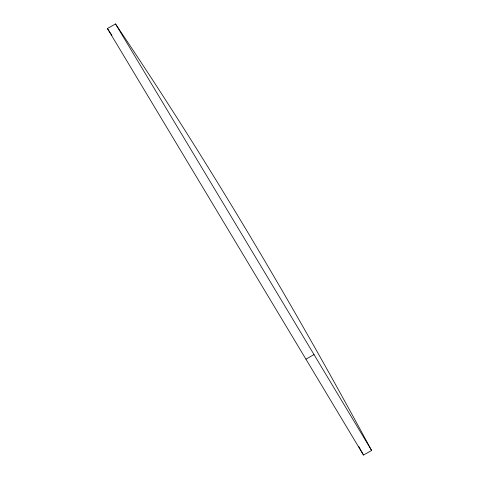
<?xml version="1.0" encoding="UTF-8"?>
<svg xmlns="http://www.w3.org/2000/svg" width="479" height="479" viewBox="0 0 479 479"><rect width="100%" height="100%" fill="white"/><g stroke="black" fill="none" stroke-linecap="round" stroke-linejoin="round"><path stroke-width="0.72" d="M107.404 28.518L115.511 23.95C208.203 161.567 292.932 304.422 371.596 450.482L363.489 455.05L107.404 28.518L111.9 35.362M305.949 359.148L314.056 354.574M115.511 23.95L371.596 450.482M358.795 446.53L363.489 455.05"/></g></svg>
